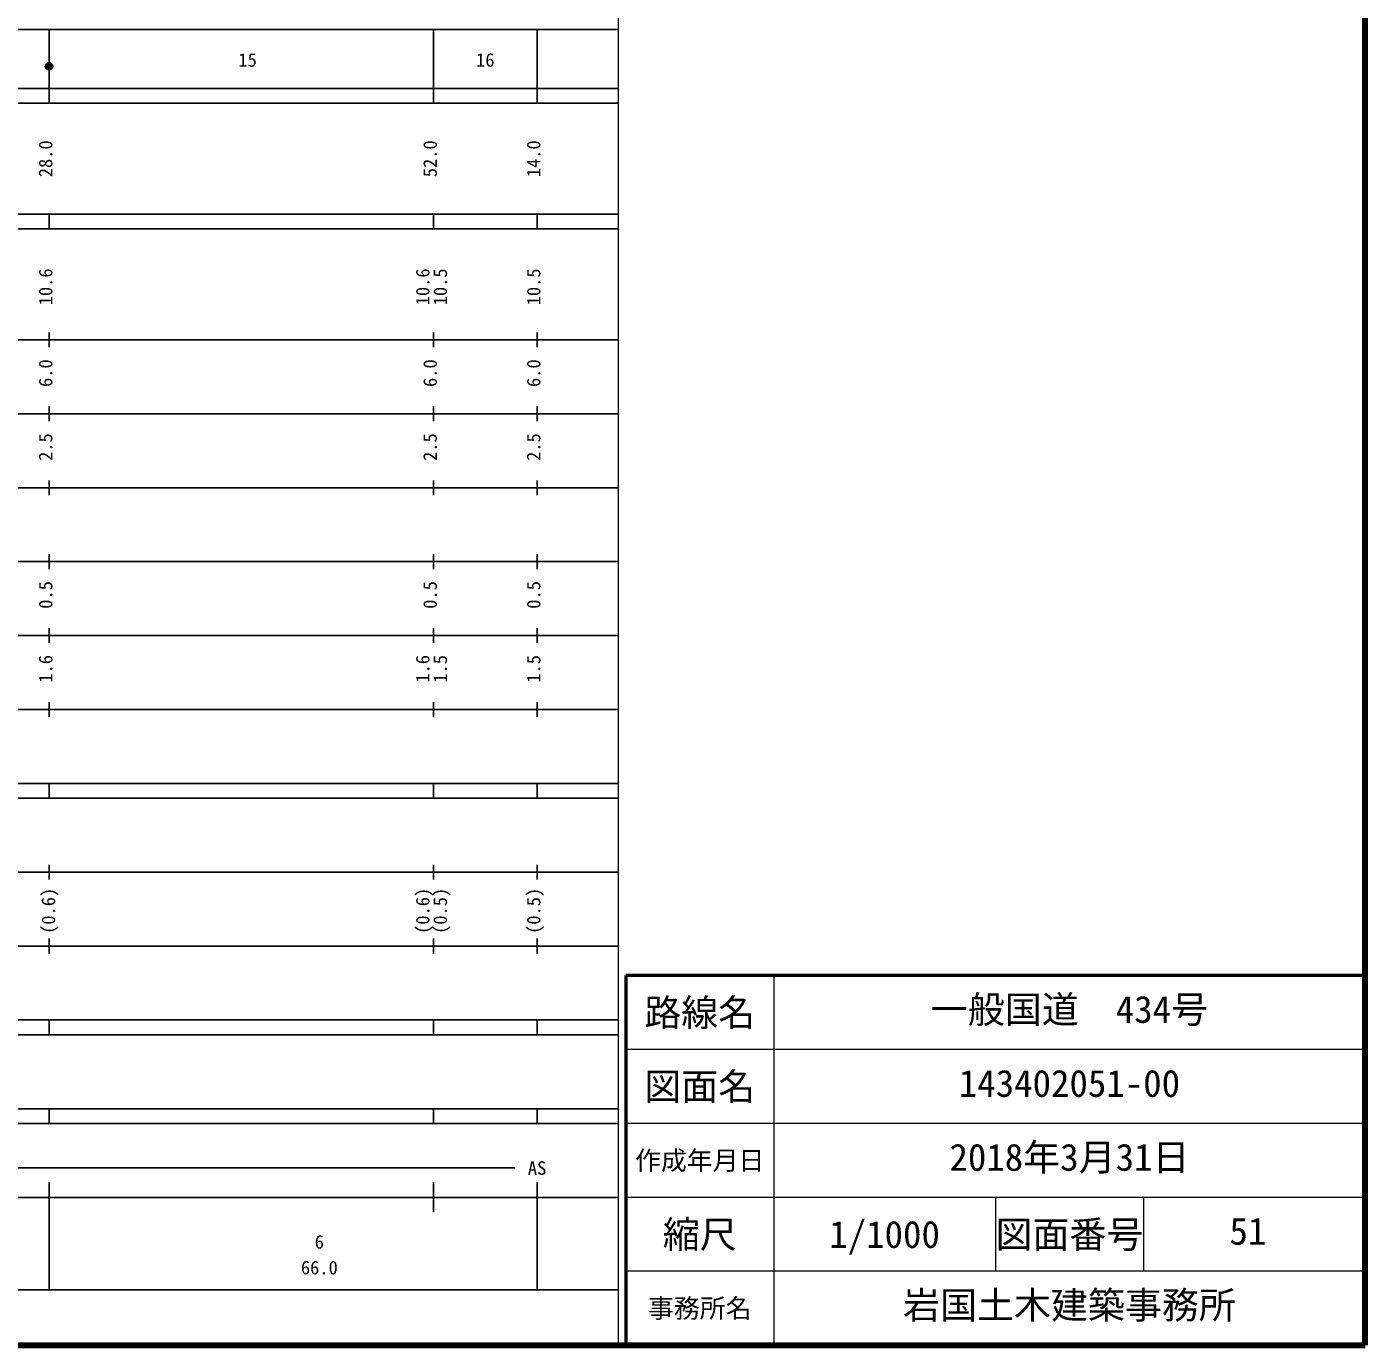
# Model space of a CAD drawing. Units: millimetres, scale not verified. Extents: x 40000 to 680000, y 20000 to 380000.
# Drawn here: x 498990 to 680000, y 20000 to 198357 of the extents above; entities that cross this region are included whole.
import ezdxf
from ezdxf.enums import TextEntityAlignment as Align

# ---------------------------------------------------------------- set-up
doc = ezdxf.new("R2010")
doc.units = ezdxf.units.MM
doc.header["$LTSCALE"] = 1000
doc.header["$PDMODE"] = 32
doc.header["$PDSIZE"] = 500
for name, color, linetype, lineweight in [('M-BGD', 7, 'Continuous', 13), ('M-TTL', 2, 'Continuous', 140), ('M-TTL-BAND', 7, 'Continuous', 25), ('M-TTL-FRAM', 2, 'Continuous', 50), ('M-TTL-LINE', 7, 'Continuous', 13), ('M-TTL-TXT', 7, 'Continuous', 13)]:
    doc.layers.add(name, color=color, linetype=linetype, lineweight=lineweight)
doc.styles.add('ＭＳ ゴシック', font='')
doc.styles.get('ＭＳ ゴシック').set_extended_font_data('MS Gothic')

# ---------------------------------------------------------------- blocks, each defined once
blk = doc.blocks.new('ﾌﾟﾛｯﾄﾏｰｸ-C5')
at = {"color": 7, "linetype": 'Continuous', "lineweight": 13}
for p, q in [((-9.98, 0.67), (-0.67, 9.98)), ((-9.97, -0.74), (0.74, 9.97)), ((-9.8, -1.98), (1.98, 9.8)), ((-9.72, 2.34), (-2.34, 9.72)), ((-9.51, -3.1), (3.1, 9.51)), ((-9.11, -4.12), (4.12, 9.11)), ((-8.88, 4.6), (-4.6, 8.88)), ((-8.63, -5.05), (5.05, 8.63)), ((-8.07, -5.91), (5.91, 8.07)), ((-7.44, -6.69), (6.69, 7.44)), ((-6.73, -7.4), (7.4, 6.73)), ((-5.96, -8.03), (8.03, 5.96)), ((-5.11, -8.6), (8.6, 5.11)), ((-4.18, -9.09), (9.09, 4.18)), ((-3.16, -9.49), (9.49, 3.16)), ((-2.05, -9.79), (9.79, 2.05)), ((-0.82, -9.97), (9.97, 0.82)), ((0.58, -9.98), (9.98, -0.58)), ((2.23, -9.75), (9.75, -2.23)), ((4.42, -8.97), (8.97, -4.42))]:
    blk.add_line(p, q, dxfattribs=at)
blk.add_circle((0, 0), 10, dxfattribs=at)
at = {"color": 7}
blk.add_point((0, 0), dxfattribs=at)

msp = doc.modelspace()

# ---------------------------------------------------------------- linework, layer by layer
at = {"layer": 'M-TTL'}
for p, q in [((680000, 20000), (680000, 380000)), ((40000, 20000), (680000, 20000))]:
    msp.add_line(p, q, dxfattribs=at)
at = {"layer": 'M-TTL-BAND', "lineweight": 13}
msp.add_line((579000, 20000), (579000, 370000), dxfattribs=at)
at = {"layer": 'M-TTL-BAND'}
for p, q in [((68000, 198000), (579000, 198000)), ((502000, 188000), (502000, 198000)), ((554000, 188000), (554000, 198000)), ((568000, 188000), (568000, 198000)), ((40000, 190000), (579000, 190000)), ((40000, 188000), (579000, 188000)), ((40000, 173000), (579000, 173000)), ((502000, 171000), (502000, 173000)), ((554000, 171000), (554000, 173000)), ((568000, 171000), (568000, 173000)), ((40000, 171000), (579000, 171000)), ((40000, 156000), (579000, 156000)), ((502000, 155000), (502000, 157000)), ((554000, 155000), (554000, 157000)), ((568000, 155000), (568000, 157000)), ((502000, 145000), (502000, 147000)), ((554000, 145000), (554000, 147000)), ((568000, 145000), (568000, 147000)), ((46000, 146000), (579000, 146000)), ((52000, 136000), (579000, 136000)), ((502000, 135000), (502000, 137000)), ((554000, 135000), (554000, 137000)), ((568000, 135000), (568000, 137000)), ((502000, 125000), (502000, 127000)), ((554000, 125000), (554000, 127000)), ((568000, 125000), (568000, 127000)), ((46000, 126000), (579000, 126000)), ((52000, 116000), (579000, 116000)), ((502000, 115000), (502000, 117000)), ((554000, 115000), (554000, 117000)), ((568000, 115000), (568000, 117000)), ((502000, 105000), (502000, 107000)), ((554000, 105000), (554000, 107000)), ((568000, 105000), (568000, 107000)), ((46000, 106000), (579000, 106000)), ((40000, 96000), (579000, 96000)), ((502000, 94000), (502000, 96000)), ((554000, 94000), (554000, 96000)), ((568000, 94000), (568000, 96000)), ((40000, 94000), (579000, 94000)), ((49000, 84000), (579000, 84000)), ((502000, 83000), (502000, 85000)), ((554000, 83000), (554000, 85000)), ((568000, 83000), (568000, 85000)), ((502000, 73000), (502000, 75000)), ((554000, 73000), (554000, 75000)), ((568000, 73000), (568000, 75000)), ((40000, 74000), (579000, 74000)), ((40000, 64000), (579000, 64000)), ((502000, 62000), (502000, 64000)), ((554000, 62000), (554000, 64000)), ((568000, 62000), (568000, 64000)), ((40000, 62000), (579000, 62000)), ((40000, 52000), (579000, 52000)), ((502000, 50000), (502000, 52000)), ((554000, 50000), (554000, 52000)), ((568000, 50000), (568000, 52000)), ((40000, 50000), (579000, 50000)), ((71000, 44000), (565000, 44000)), ((502000, 27500), (502000, 42000)), ((554000, 38000), (554000, 42000)), ((568000, 27500), (568000, 42000)), ((40000, 40000), (579000, 40000)), ((68000, 27500), (579000, 27500))]:
    msp.add_line(p, q, dxfattribs=at)
at = {"layer": 'M-TTL-FRAM'}
for p, q in [((680000, 70000), (580000, 70000)), ((580000, 70000), (580000, 20000))]:
    msp.add_line(p, q, dxfattribs=at)
at = {"layer": 'M-TTL-LINE'}
for p, q in [((600000, 70000), (600000, 20000)), ((680000, 60000), (580000, 60000)), ((680000, 50000), (580000, 50000)), ((680000, 40000), (580000, 40000)), ((630000, 40000), (630000, 30000)), ((650000, 40000), (650000, 30000)), ((680000, 30000), (580000, 30000))]:
    msp.add_line(p, q, dxfattribs=at)

# ---------------------------------------------------------------- block references
at = {"layer": 'M-BGD', "xscale": 50, "yscale": 50}
msp.add_blockref('ﾌﾟﾛｯﾄﾏｰｸ-C5', (502000, 193000), dxfattribs=at)

# ---------------------------------------------------------------- texts
at = {"layer": 'M-TTL-BAND', "style": 'ＭＳ ゴシック'}
for s, p in [('15', (528857, 192405)), ('16', (561000, 192405)), ('AS', (568000, 42500)), ('6', (538559, 32523)), ('66.0', (538559, 29033))]:
    msp.add_text(s, height=1833, dxfattribs=at).set_placement(p, align=Align.BOTTOM_CENTER)
for s, p in [('28.0', (503000, 180500)), ('52.0', (555000, 180500)), ('14.0', (569000, 180500)), ('10.6', (503000, 163174)), ('10.6', (554000, 163174)), ('10.5', (556370, 163174)), ('10.5', (569000, 163174)), ('6.0', (503000, 151500)), ('6.0', (555000, 151500)), ('6.0', (569000, 151500)), ('2.5', (503000, 141500)), ('2.5', (555000, 141500)), ('2.5', (569000, 141500)), ('0.5', (503000, 121500)), ('0.5', (555000, 121500)), ('0.5', (569000, 121500)), ('1.6', (503000, 111500)), ('1.6', (554000, 111500)), ('1.5', (556370, 111500)), ('1.5', (569000, 111500)), ('(0.6)', (503380, 78764)), ('(0.6)', (554000, 78764)), ('(0.5)', (556370, 78764)), ('(0.5)', (569000, 78764))]:
    msp.add_text(s, height=1833, rotation=90, dxfattribs=at).set_placement(p, align=Align.BOTTOM_CENTER)
at = {"layer": 'M-TTL-TXT', "style": 'ＭＳ ゴシック'}
for s, height, p in [('路線名', 3666, (590000, 65000)), ('路線名', 3666, (590000, 65000)), ('図面名', 3666, (590000, 55000)), ('図面名', 3666, (590000, 55000)), ('作成年月日', 2566, (590000, 45000)), ('作成年月日', 2566, (590000, 45000)), ('縮尺', 3666, (590000, 35000)), ('縮尺', 3666, (590000, 35000)), ('1/1000', 3666, (615000, 35000)), ('図面番号', 3666, (640000, 35000)), ('図面番号', 3666, (640000, 35000)), ('事務所名', 2566, (590000, 25000)), ('事務所名', 2566, (590000, 25000))]:
    msp.add_text(s, height=height, dxfattribs=at).set_placement(p, align=Align.MIDDLE_CENTER)
for s, p in [('一般国道\u3000434号', (640000, 62500)), ('143402051-00', (640000, 52500)), ('2018年3月31日', (640000, 42500)), ('51', (664125, 32500)), ('岩国土木建築事務所', (640000, 22500))]:
    msp.add_text(s, height=3666, dxfattribs=at).set_placement(p, align=Align.BOTTOM_CENTER)

doc.saveas('drawing.dxf')
